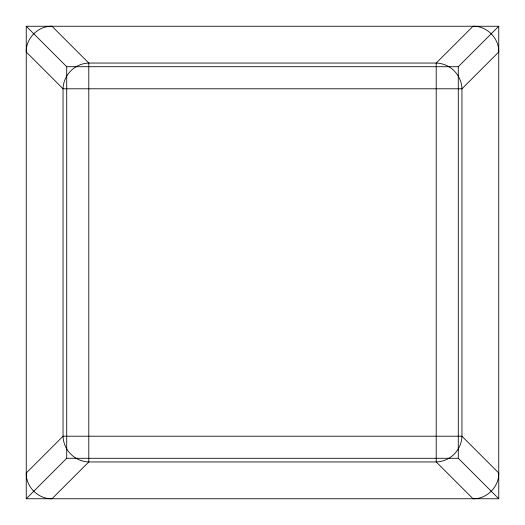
<?xml version="1.0" encoding="UTF-8"?>
<svg xmlns="http://www.w3.org/2000/svg" width="525" height="525" viewBox="0 0 525 525"><rect width="100%" height="100%" fill="white"/><g stroke="black" fill="none" stroke-linecap="round" stroke-linejoin="round"><path stroke-width="0.79" d="M26.25 498.75L66.714 458.286L458.286 458.286L498.75 498.75L26.25 498.75L26.25 26.25L498.75 26.25L498.75 498.75M458.286 458.286L458.286 66.714L498.75 26.25M26.25 26.25L66.714 66.714L458.286 66.714M66.714 66.714L66.714 458.286M88.791 63.046L88.791 461.954L51.995 498.75C38.2 499.163 25.837 486.8 26.25 473.005L63.046 436.209L63.046 88.791L26.25 51.995C25.837 38.2 38.2 25.837 51.995 26.25L88.791 63.046L436.209 63.046L473.005 26.25C486.8 25.837 499.163 38.2 498.75 51.995L461.954 88.791L461.954 436.209L498.75 473.005C499.163 486.8 486.8 499.163 473.005 498.75L436.209 461.954L88.791 461.954A26.106 25.397 45 0 1 63.046 436.209L461.954 436.209A26.106 25.397 -45 0 1 436.209 461.954L436.209 63.046A26.106 25.397 45 0 1 461.954 88.791L63.046 88.791A26.106 25.397 -45 0 1 88.791 63.046"/></g></svg>
